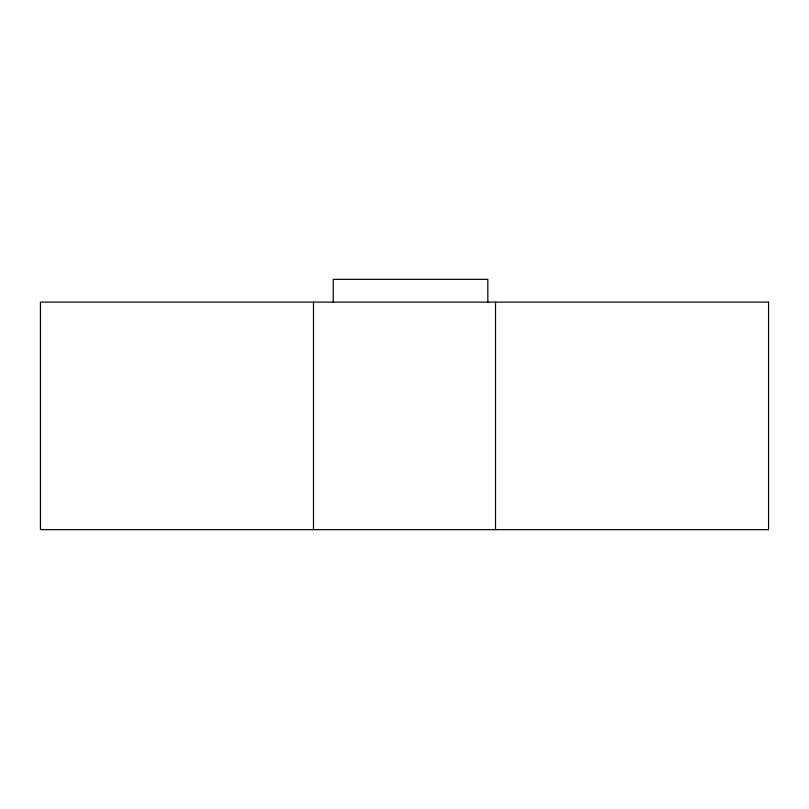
<?xml version="1.0" encoding="UTF-8"?>
<svg xmlns="http://www.w3.org/2000/svg" width="809" height="809" viewBox="0 0 809 809"><rect width="100%" height="100%" fill="white"/><g stroke="black" fill="none" stroke-linecap="round" stroke-linejoin="round"><path stroke-width="1.21" d="M495.512 302.111L495.512 529.642M487.827 302.111L487.827 279.358L333.237 279.358L333.237 302.111M313.488 302.111L313.488 529.642M768.55 302.111L40.45 302.111L40.45 529.642L768.55 529.642L768.55 302.111"/></g></svg>
